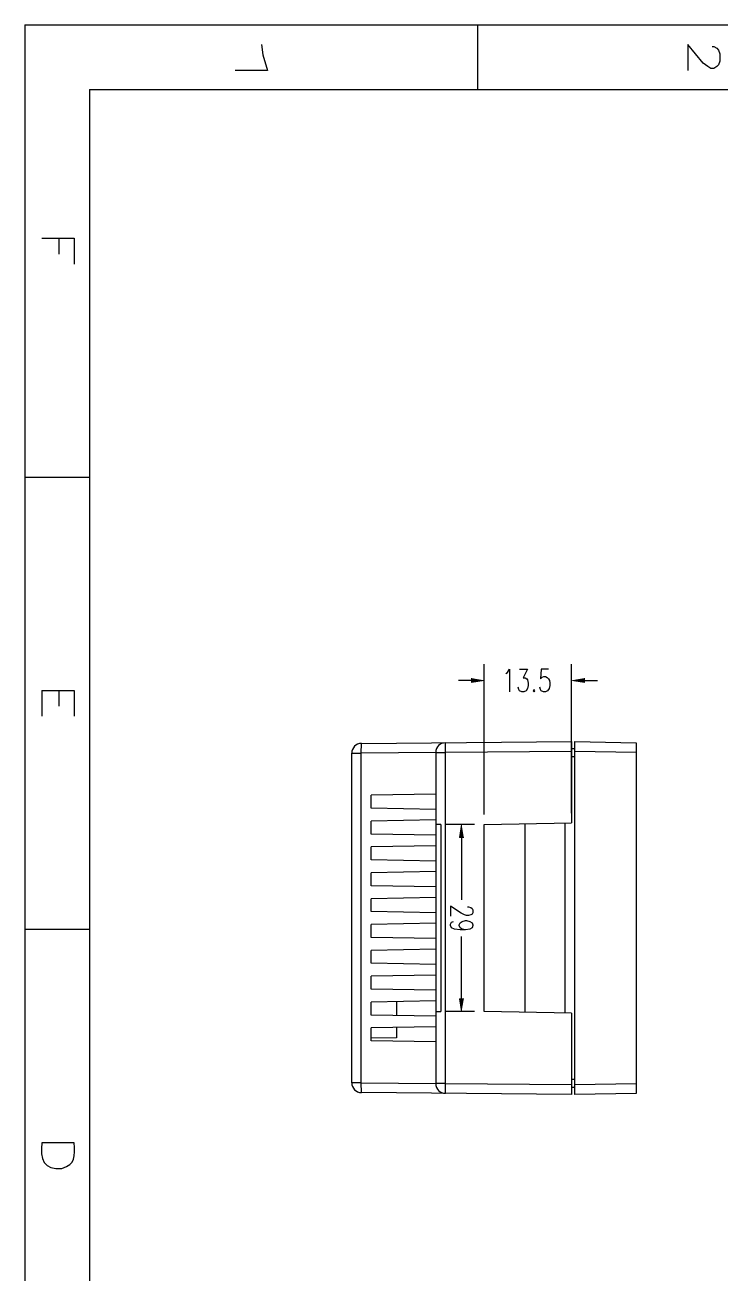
# Model space of a CAD drawing. Header units: inches. Extents: x 153 to 449, y 267 to 687.
# Drawn here: x 152.5 to 260, y 493.9 to 687.1 of the extents above; entities that cross this region are included whole.
import ezdxf

# ---------------------------------------------------------------- set-up
doc = ezdxf.new("R2010")
doc.units = ezdxf.units.IN
doc.header["$MEASUREMENT"] = 0
doc.layers.add('图层 1', color=7, linetype='Continuous')

msp = doc.modelspace()

# ---------------------------------------------------------------- hatches: boundary and pattern name
at = {"layer": '图层 1', "true_color": 0xffffff}
for points in [[(221.58, 585.98), (221.58, 585.3), (223.55, 585.64)], [(239.05, 585.98), (239.05, 585.3), (237.08, 585.64)], [(220.4, 561.33), (219.72, 561.33), (220.06, 563.34)], [(220.4, 536.32), (219.72, 536.32), (220.06, 534.35)]]:
    msp.add_hatch(color=7, dxfattribs=at).paths.add_polyline_path(points)

# ---------------------------------------------------------------- linework, layer by layer
at = {"layer": '图层 1', "color": 7, "lineweight": 25, "true_color": 0xffffff}
for points in [[(152.5, 687.1), (449.49, 687.1)], [(152.5, 687.1), (152.5, 267.06)], [(222.5, 687.1), (222.5, 677.13)], [(189.09, 684.08), (189.31, 682.47), (190.02, 680.06), (185.02, 680.06)], [(258.85, 683.77), (259.09, 683.77), (259.56, 683.49), (259.8, 683.21), (260.02, 682.63), (260.02, 681.48), (259.8, 680.93), (259.56, 680.65), (259.09, 680.34), (258.6, 680.34), (258.14, 680.65), (257.43, 681.2), (255.05, 684.08), (255.05, 680.06)], [(162.48, 677.13), (439.52, 677.13)], [(162.48, 677.13), (162.48, 277.04)], [(155.13, 654.09), (160.13, 654.09), (160.13, 650.08)], [(157.72, 654.09), (157.72, 651.62)], [(152.5, 617.1), (162.48, 617.1)], [(223.55, 564.85), (223.55, 588.14)], [(237.08, 565.07), (237.08, 588.14)], [(221.58, 585.64), (219.57, 585.64)], [(226.92, 586.72), (227.14, 586.87), (227.48, 587.37), (227.48, 583.88)], [(229.02, 587.37), (230.25, 587.37), (229.57, 586.04), (229.91, 586.04), (230.16, 585.88), (230.25, 585.7), (230.38, 585.2), (230.38, 584.86), (230.25, 584.37), (230.04, 584.03), (229.7, 583.88), (229.36, 583.88), (229.02, 584.03), (228.93, 584.22), (228.8, 584.56)], [(239.05, 585.64), (241.06, 585.64)], [(155.13, 584.06), (155.13, 580.08)], [(155.13, 584.06), (160.13, 584.06), (160.13, 580.08)], [(157.72, 584.06), (157.72, 581.62)], [(231.27, 584.22), (231.15, 584.03), (231.27, 583.88), (231.37, 584.03), (231.27, 584.22)], [(204.53, 574.37), (204.56, 575.85)], [(204.56, 575.85), (237.08, 576.16)], [(217.56, 574.46), (217.56, 575.97)], [(237.08, 576.16), (237.08, 563.59)], [(237.57, 521.53), (237.57, 576.16)], [(237.57, 576.16), (247.05, 575.97)], [(247.05, 575.97), (247.05, 521.69)], [(203.05, 523.32), (203.05, 574.37)], [(203.05, 574.37), (204.53, 574.37)], [(216.05, 574.46), (204.53, 574.37)], [(204.53, 523.32), (204.53, 574.37)], [(216.05, 574.46), (216.05, 523.2)], [(216.05, 574.46), (217.56, 574.46)], [(237.08, 574.64), (217.56, 574.46)], [(217.56, 523.2), (217.56, 574.46)], [(237.57, 575.04), (237.08, 575.04)], [(247.05, 574.49), (237.57, 574.64)], [(237.08, 573.84), (237.57, 573.84)], [(216.05, 568), (206.08, 567.85)], [(206.08, 565.84), (206.08, 567.85)], [(216.05, 565.66), (206.08, 565.84)], [(216.05, 564.02), (206.08, 563.84)], [(206.08, 561.83), (206.08, 563.84)], [(216.85, 563.34), (216.05, 563.34)], [(216.85, 563.34), (216.85, 534.35)], [(222.07, 563.34), (217.56, 563.34)], [(223.55, 563.34), (237.08, 563.59)], [(223.55, 534.35), (223.55, 563.34)], [(229.91, 534.22), (229.91, 563.47)], [(236.06, 534.13), (236.06, 563.56)], [(216.05, 561.67), (206.08, 561.83)], [(220.06, 561.33), (220.06, 551.67)], [(216.05, 560.01), (206.08, 559.85)], [(206.08, 557.85), (206.08, 559.85)], [(216.05, 557.66), (206.08, 557.85)], [(216.05, 556.02), (206.08, 555.84)], [(206.08, 553.83), (206.08, 555.84)], [(216.05, 553.68), (206.08, 553.83)], [(216.05, 552.01), (206.08, 551.82)], [(206.08, 549.85), (206.08, 551.82)], [(216.05, 549.66), (206.08, 549.85)], [(220.99, 550.56), (221.14, 550.56), (221.48, 550.47), (221.67, 550.34), (221.82, 550.13), (221.82, 549.66), (221.67, 549.45), (221.48, 549.35), (221.14, 549.23), (220.84, 549.23), (220.5, 549.35), (220, 549.57), (218.33, 550.68), (218.33, 549.11)], [(152.5, 547.1), (162.48, 547.1)], [(216.05, 548.03), (206.08, 547.84)], [(206.08, 545.83), (206.08, 547.84)], [(220.65, 547.01), (220.16, 547.1), (219.82, 547.32), (219.66, 547.66), (219.66, 547.78), (219.82, 548.12), (220.16, 548.33), (220.65, 548.46), (220.84, 548.46), (221.33, 548.33), (221.67, 548.12), (221.82, 547.78), (221.82, 547.66), (221.67, 547.32), (221.33, 547.1), (220.65, 547.01), (219.82, 547.01), (218.98, 547.1), (218.49, 547.32), (218.33, 547.66), (218.33, 547.9), (218.49, 548.21), (218.83, 548.33)], [(216.05, 545.68), (206.08, 545.83)], [(220.06, 536.32), (220.06, 545.99)], [(216.05, 544.01), (206.08, 543.83)], [(206.08, 541.85), (206.08, 543.83)], [(216.05, 541.67), (206.08, 541.85)], [(216.05, 540), (206.08, 539.84)], [(206.08, 537.84), (206.08, 539.84)], [(216.05, 537.65), (206.08, 537.84)], [(216.05, 536.01), (206.08, 535.83)], [(206.08, 533.82), (206.08, 535.83)], [(209.97, 535.89), (209.97, 533.76)], [(216.05, 533.67), (206.08, 533.82)], [(216.05, 534.35), (216.85, 534.35)], [(222.07, 534.35), (217.56, 534.35)], [(237.08, 534.1), (223.55, 534.35)], [(237.08, 534.1), (237.08, 521.53)], [(216.05, 532), (206.08, 531.85)], [(206.08, 529.84), (206.08, 531.85)], [(209.97, 531.91), (209.97, 530.3)], [(209.97, 530.3), (206.08, 530.24)], [(216.05, 529.65), (206.08, 529.84)], [(237.57, 523.85), (237.08, 523.85)], [(204.53, 523.32), (203.05, 523.32)], [(204.56, 521.81), (204.53, 523.32)], [(204.53, 523.32), (216.05, 523.23)], [(237.08, 521.53), (204.56, 521.81)], [(217.56, 523.2), (216.05, 523.2)], [(217.56, 521.72), (217.56, 523.2)], [(217.56, 523.2), (237.08, 523.05)], [(237.08, 522.64), (237.57, 522.64)], [(237.57, 523.05), (247.05, 523.2)], [(247.05, 521.69), (237.57, 521.53)]]:
    msp.add_lwpolyline(points, dxfattribs=at)
at = {"layer": '图层 1', "lineweight": 0}
for points in [[(221.58, 585.98), (221.58, 585.3), (223.55, 585.64)], [(239.05, 585.98), (239.05, 585.3), (237.08, 585.64)], [(220.4, 561.33), (219.72, 561.33), (220.06, 563.34)], [(220.4, 536.32), (219.72, 536.32), (220.06, 534.35)]]:
    msp.add_lwpolyline(points, dxfattribs=at)
at = {"layer": '图层 1', "color": 7, "lineweight": 25, "true_color": 0xffffff}
for points, knots in [([(233.5, 587.37), (233.5, 587.37), (232.38, 587.37), (232.38, 587.37), (232.38, 587.37), (232.26, 585.88), (232.26, 585.88), (232.93, 586.75), (233.87, 585.95), (233.71, 584.86), (233.71, 584.86), (233.62, 584.37), (233.62, 584.37), (233.62, 584.37), (233.37, 584.03), (233.37, 584.03), (233.37, 584.03), (233.06, 583.88), (233.06, 583.88), (233.06, 583.88), (232.72, 583.88), (232.72, 583.88), (232.72, 583.88), (232.38, 584.03), (232.38, 584.03), (232.38, 584.03), (232.26, 584.22), (232.26, 584.22), (232.26, 584.22), (232.17, 584.56), (232.17, 584.56)], [0, 0, 0, 0, 1, 1, 1, 2, 2, 2, 3, 3, 3, 4, 4, 4, 5, 5, 5, 6, 6, 6, 7, 7, 7, 8, 8, 8, 9, 9, 9, 10, 10, 10, 10]), ([(155.13, 514.06), (155.13, 514.06), (160.13, 514.06), (160.13, 514.06), (160.2, 511.96), (160.39, 510.73), (158.21, 510.08), (155.44, 509.83), (154.77, 511.5), (155.13, 514.06)], [0, 0, 0, 0, 1, 1, 1, 2, 2, 2, 3, 3, 3, 3])]:
    msp.add_open_spline(points, degree=3, knots=knots, dxfattribs=at)
for points in [[(204.56, 575.85), (203.7, 575.91), (203.1, 575.18), (203.05, 574.37)], [(217.56, 575.97), (216.65, 575.91), (216.11, 575.37), (216.05, 574.46)], [(203.05, 523.32), (203.07, 522.51), (203.73, 521.81), (204.56, 521.81)], [(216.05, 523.2), (216.1, 522.39), (216.7, 521.66), (217.56, 521.72)]]:
    msp.add_open_spline(points, degree=3, dxfattribs=at)

doc.saveas('drawing.dxf')
